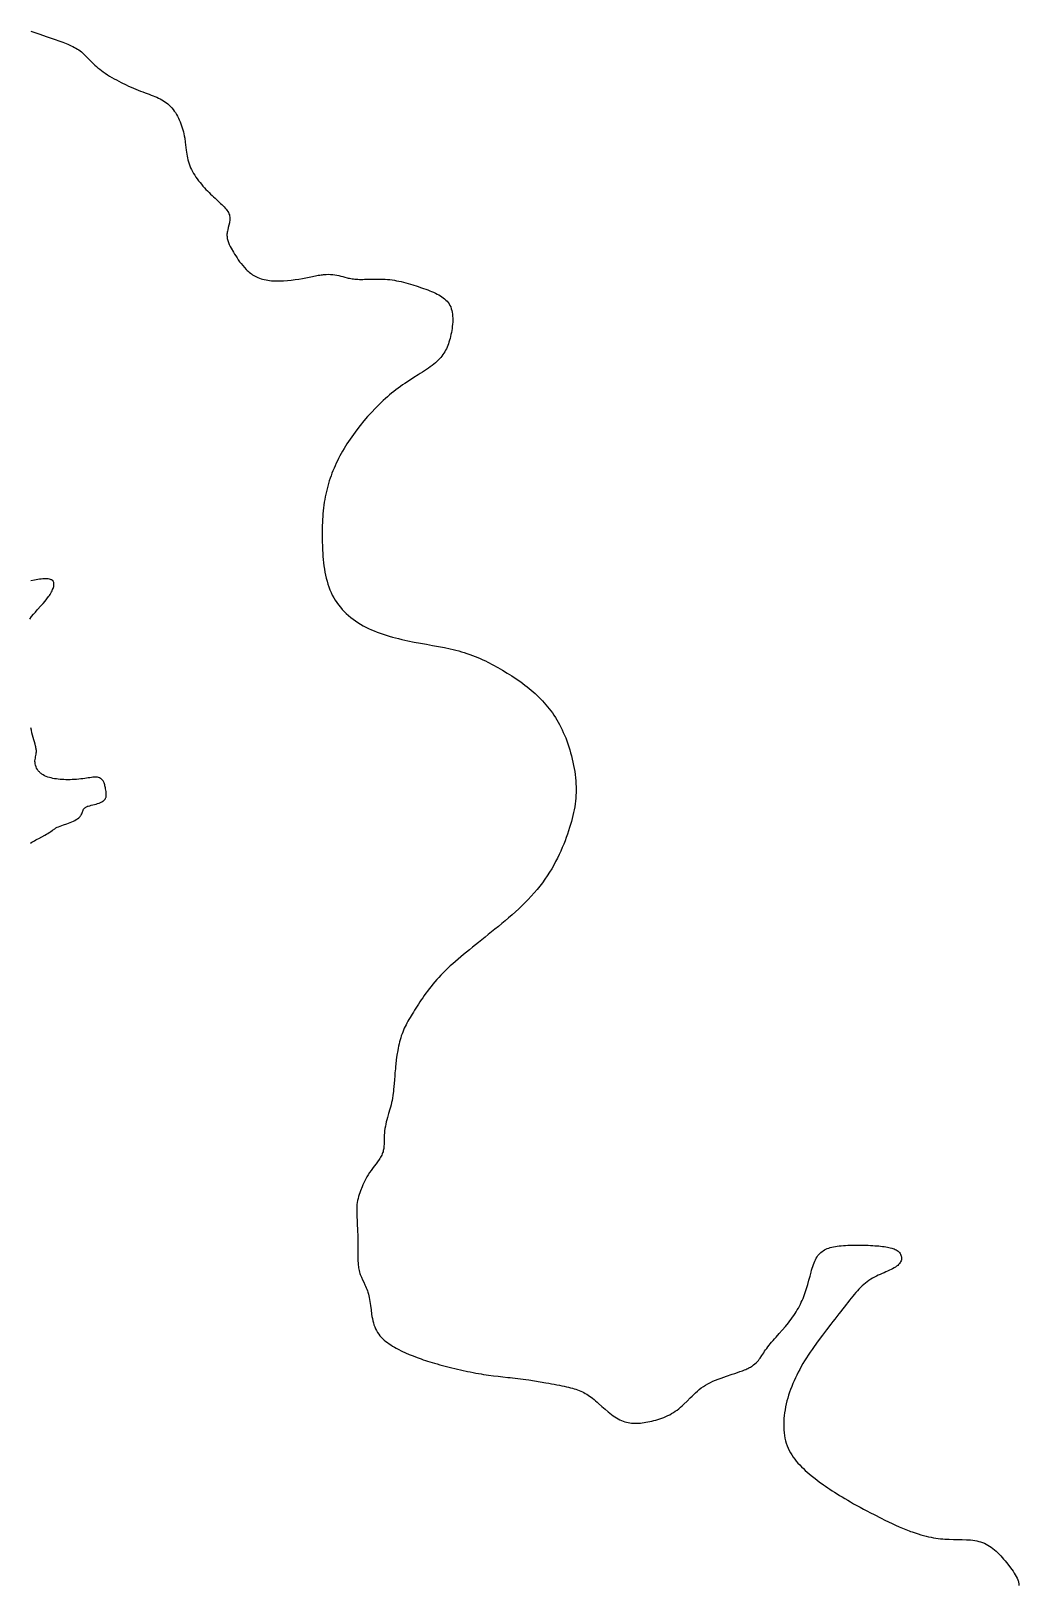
# Model space of a CAD drawing. Header units: millimetres. Extents: x -2150 to 3226, y -942 to 5220.
# Drawn here: x 1293 to 3226, y 2139 to 5178 of the extents above; entities that cross this region are included whole.
import ezdxf

# ---------------------------------------------------------------- set-up
doc = ezdxf.new("R2010")
doc.units = ezdxf.units.MM
doc.layers.add('184', color=7, linetype='Continuous')

msp = doc.modelspace()

# ---------------------------------------------------------------- linework, layer by layer
at = {"layer": '184', "elevation": 184}
for points in [[(1291.9, 5177.8), (1299.8, 5175), (1307.9, 5172.2), (1324.1, 5166.6), (1332, 5163.8), (1339.8, 5161.2), (1347.3, 5158.6), (1354.6, 5156), (1358.1, 5154.7), (1361.5, 5153.3), (1364.9, 5151.9), (1368.2, 5150.5), (1371.4, 5149.1), (1374.5, 5147.6), (1377.5, 5146), (1380.5, 5144.4), (1383.3, 5142.6), (1386, 5140.9), (1388.6, 5139), (1391.1, 5137), (1393.6, 5135), (1395.9, 5132.9), (1400.5, 5128.4), (1405.2, 5123.7), (1409.9, 5118.7), (1412.4, 5116.2), (1415, 5113.6), (1417.7, 5111), (1420.6, 5108.4), (1423.6, 5105.8), (1426.9, 5103.1), (1430.3, 5100.5), (1433.9, 5097.8), (1437.8, 5095.2), (1441.9, 5092.5), (1446.1, 5089.9), (1450.5, 5087.3), (1455, 5084.7), (1459.6, 5082.2), (1464.4, 5079.7), (1469.1, 5077.3), (1478.8, 5072.6), (1483.6, 5070.4), (1488.4, 5068.2), (1493.2, 5066.1), (1497.9, 5064.1), (1502.5, 5062.3), (1507, 5060.5), (1511.3, 5058.8), (1515.6, 5057.2), (1519.7, 5055.7), (1523.7, 5054.2), (1527.6, 5052.7), (1531.3, 5051.3), (1535, 5049.8), (1538.5, 5048.3), (1541.9, 5046.7), (1545.3, 5045.1), (1548.5, 5043.4), (1551.6, 5041.6), (1554.6, 5039.7), (1557.5, 5037.6), (1560.3, 5035.4), (1563, 5033), (1565.6, 5030.4), (1568.1, 5027.6), (1570.5, 5024.6), (1572.8, 5021.5), (1575, 5018.3), (1577.1, 5014.9), (1579, 5011.4), (1580.9, 5007.8), (1582.7, 5004.1), (1584.3, 5000.3), (1585.8, 4996.5), (1587.2, 4992.6), (1588.5, 4988.6), (1589.7, 4984.6), (1590.8, 4980.6), (1591.7, 4976.7), (1592.5, 4972.7), (1593.2, 4968.7), (1594.3, 4960.8), (1596.3, 4945.1), (1597.3, 4937.3), (1598, 4933.5), (1598.7, 4929.6), (1599.6, 4925.8), (1600.6, 4922), (1601.8, 4918.2), (1603.1, 4914.4), (1604.7, 4910.6), (1606.5, 4906.9), (1608.4, 4903.1), (1610.5, 4899.4), (1612.8, 4895.8), (1615.2, 4892.2), (1617.8, 4888.6), (1620.4, 4885), (1623.2, 4881.6), (1626, 4878.1), (1628.9, 4874.8), (1631.9, 4871.5), (1634.9, 4868.3), (1637.9, 4865.2), (1640.9, 4862.1), (1643.9, 4859.1), (1646.9, 4856.3), (1649.8, 4853.5), (1652.7, 4850.8), (1655.6, 4848.2), (1658.3, 4845.7), (1661, 4843.2), (1663.5, 4840.8), (1665.9, 4838.5), (1668.3, 4836.2), (1670.4, 4833.9), (1672.4, 4831.7), (1674.3, 4829.5), (1675.9, 4827.3), (1677.4, 4825.1), (1678.7, 4822.9), (1679.7, 4820.7), (1680.6, 4818.5), (1681.1, 4816.3), (1681.5, 4814), (1681.6, 4811.8), (1681.6, 4809.5), (1681.5, 4807.2), (1681.1, 4804.9), (1680.7, 4802.6), (1679.7, 4798.1), (1678.5, 4793.5), (1677.4, 4789.1), (1676.9, 4786.8), (1676.5, 4784.7), (1676.2, 4782.5), (1676, 4780.4), (1676, 4778.3), (1676.1, 4776.2), (1676.3, 4774.2), (1676.6, 4772.2), (1677, 4770.2), (1677.6, 4768.2), (1678.2, 4766.3), (1678.9, 4764.3), (1680.5, 4760.5), (1682.3, 4756.7), (1684.3, 4753), (1688.6, 4745.6), (1690.8, 4741.8), (1693.1, 4738.1), (1695.6, 4734.3), (1698.1, 4730.6), (1700.8, 4726.8), (1703.7, 4723), (1706.8, 4719.2), (1710.1, 4715.4), (1713.6, 4711.7), (1715.5, 4709.8), (1717.5, 4708), (1719.5, 4706.2), (1721.7, 4704.5), (1723.9, 4702.8), (1726.2, 4701.2), (1728.7, 4699.7), (1731.2, 4698.2), (1733.9, 4696.9), (1736.6, 4695.6), (1739.5, 4694.4), (1742.6, 4693.4), (1745.7, 4692.5), (1749, 4691.7), (1752.4, 4691), (1755.9, 4690.4), (1759.5, 4690), (1763.2, 4689.6), (1767, 4689.4), (1770.8, 4689.2), (1774.6, 4689.1), (1778.5, 4689.1), (1786.4, 4689.4), (1794.2, 4689.9), (1801.9, 4690.7), (1809.4, 4691.7), (1816.7, 4692.9), (1823.7, 4694.2), (1830.4, 4695.5), (1836.9, 4696.8), (1843.1, 4698.1), (1846.1, 4698.7), (1849, 4699.3), (1851.9, 4699.8), (1854.7, 4700.3), (1857.4, 4700.7), (1860, 4701.1), (1862.6, 4701.4), (1865.1, 4701.6), (1867.5, 4701.8), (1869.8, 4702), (1874.4, 4702.1), (1878.8, 4702), (1883, 4701.7), (1887.1, 4701.2), (1891, 4700.6), (1895, 4699.7), (1898.9, 4698.7), (1902.8, 4697.6), (1906.9, 4696.5), (1911.2, 4695.4), (1913.4, 4694.8), (1915.8, 4694.3), (1918.2, 4693.9), (1920.7, 4693.5), (1923.3, 4693.1), (1926.1, 4692.8), (1928.9, 4692.6), (1931.9, 4692.4), (1935.1, 4692.3), (1938.4, 4692.3), (1941.8, 4692.3), (1945.3, 4692.4), (1948.9, 4692.5), (1952.7, 4692.6), (1956.5, 4692.7), (1960.5, 4692.8), (1964.5, 4692.9), (1968.6, 4692.9), (1972.8, 4692.9), (1977, 4692.8), (1981.3, 4692.7), (1985.7, 4692.4), (1990.1, 4692.1), (1994.5, 4691.7), (1999, 4691.1), (2003.5, 4690.4), (2008, 4689.6), (2012.5, 4688.8), (2017, 4687.8), (2021.5, 4686.7), (2030.5, 4684.4), (2039.4, 4681.8), (2048.1, 4679), (2056.6, 4676), (2060.7, 4674.5), (2064.8, 4673), (2068.8, 4671.5), (2072.7, 4670), (2076.4, 4668.5), (2080.1, 4666.9), (2083.7, 4665.3), (2087.1, 4663.6), (2090.4, 4661.9), (2093.5, 4660.1), (2096.5, 4658.2), (2099.3, 4656.2), (2101.9, 4654), (2104.4, 4651.8), (2106.7, 4649.4), (2108.7, 4646.8), (2110.6, 4644.1), (2112.2, 4641.2), (2113.7, 4638.2), (2114.8, 4634.9), (2115.8, 4631.5), (2116.6, 4627.9), (2117.1, 4624.2), (2117.5, 4620.4), (2117.7, 4616.5), (2117.7, 4612.5), (2117.6, 4608.4), (2117.3, 4604.4), (2116.9, 4600.3), (2116.4, 4596.2), (2115.8, 4592.2), (2115.1, 4588.2), (2114.3, 4584.3), (2113.4, 4580.4), (2112.4, 4576.7), (2111.4, 4573.1), (2110.4, 4569.6), (2109.2, 4566.2), (2108, 4562.9), (2106.7, 4559.7), (2105.3, 4556.6), (2103.7, 4553.6), (2102.1, 4550.7), (2100.3, 4547.8), (2098.4, 4545), (2096.4, 4542.2), (2094.2, 4539.5), (2091.8, 4536.9), (2089.3, 4534.3), (2086.6, 4531.6), (2083.7, 4529.1), (2080.6, 4526.5), (2077.3, 4523.9), (2073.8, 4521.4), (2070.2, 4518.8), (2066.4, 4516.2), (2062.5, 4513.6), (2058.5, 4511), (2054.3, 4508.4), (2050.1, 4505.7), (2041.5, 4500.3), (2032.8, 4494.7), (2023.9, 4488.8), (2019.6, 4485.8), (2015.2, 4482.7), (2010.9, 4479.6), (2006.6, 4476.3), (2002.4, 4473), (1998.2, 4469.6), (1994.1, 4466.1), (1990, 4462.6), (1985.9, 4459), (1981.9, 4455.4), (1974, 4447.8), (1966.3, 4440.1), (1958.7, 4432.1), (1951.2, 4423.8), (1944, 4415.4), (1936.9, 4406.7), (1930, 4397.9), (1923.3, 4388.9), (1916.9, 4379.8), (1913.8, 4375.2), (1910.8, 4370.5), (1907.9, 4365.9), (1905, 4361.2), (1902.2, 4356.5), (1899.5, 4351.8), (1896.9, 4347), (1894.4, 4342.2), (1892, 4337.4), (1889.7, 4332.6), (1887.5, 4327.8), (1885.4, 4322.9), (1883.3, 4318.1), (1881.4, 4313.1), (1879.6, 4308.2), (1877.8, 4303.2), (1876.2, 4298.1), (1874.6, 4293.1), (1873.1, 4287.9), (1871.8, 4282.8), (1870.5, 4277.6), (1869.3, 4272.3), (1868.3, 4267), (1867.3, 4261.6), (1866.4, 4256.2), (1865.6, 4250.7), (1864.9, 4245.2), (1864.3, 4239.6), (1863.8, 4234), (1863.3, 4228.3), (1863, 4222.6), (1862.7, 4216.8), (1862.4, 4211), (1862.3, 4205.1), (1862.2, 4199.2), (1862.2, 4193.2), (1862.3, 4181.1), (1862.7, 4168.9), (1863, 4162.7), (1863.3, 4156.5), (1863.8, 4150.3), (1864.3, 4144.1), (1864.9, 4138), (1865.7, 4131.8), (1866.6, 4125.7), (1867.6, 4119.7), (1868.8, 4113.7), (1870.1, 4107.8), (1871.7, 4102), (1873.3, 4096.3), (1875.2, 4090.7), (1877.3, 4085.2), (1879.6, 4079.9), (1882.1, 4074.7), (1884.8, 4069.6), (1887.7, 4064.7), (1890.9, 4060), (1894.2, 4055.4), (1897.8, 4051), (1901.5, 4046.7), (1905.4, 4042.6), (1909.5, 4038.6), (1913.7, 4034.8), (1918.1, 4031.1), (1922.7, 4027.6), (1927.5, 4024.2), (1932.3, 4020.9), (1937.3, 4017.9), (1942.5, 4014.9), (1947.8, 4012.1), (1953.2, 4009.5), (1958.7, 4006.9), (1964.3, 4004.6), (1970, 4002.3), (1975.8, 4000.2), (1981.6, 3998.2), (1987.6, 3996.2), (1993.5, 3994.4), (1999.6, 3992.7), (2005.6, 3991.1), (2011.7, 3989.6), (2017.8, 3988.1), (2030.1, 3985.4), (2042.3, 3983), (2054.4, 3980.7), (2066.4, 3978.6), (2078.2, 3976.5), (2089.9, 3974.4), (2101.4, 3972.2), (2112.8, 3969.8), (2118.4, 3968.5), (2123.9, 3967.2), (2129.5, 3965.7), (2134.9, 3964.1), (2140.3, 3962.5), (2145.6, 3960.7), (2150.9, 3958.9), (2156.2, 3956.9), (2161.4, 3954.9), (2166.5, 3952.8), (2171.6, 3950.6), (2176.6, 3948.3), (2181.6, 3946), (2186.5, 3943.6), (2196.3, 3938.5), (2205.8, 3933.3), (2215.2, 3927.9), (2224.3, 3922.4), (2233.3, 3916.7), (2242.1, 3910.9), (2250.7, 3904.9), (2254.9, 3901.8), (2259, 3898.7), (2263.1, 3895.5), (2267.1, 3892.3), (2271.1, 3889), (2275, 3885.7), (2278.8, 3882.3), (2282.5, 3878.8), (2286.2, 3875.3), (2289.7, 3871.7), (2293.2, 3868), (2296.7, 3864.3), (2300, 3860.4), (2303.3, 3856.5), (2306.5, 3852.5), (2309.6, 3848.4), (2312.7, 3844.2), (2315.6, 3839.9), (2318.5, 3835.5), (2321.3, 3830.9), (2324, 3826.2), (2326.7, 3821.4), (2329.3, 3816.5), (2331.7, 3811.4), (2334.1, 3806.2), (2336.5, 3800.8), (2338.7, 3795.3), (2340.8, 3789.6), (2342.9, 3783.9), (2344.8, 3778.1), (2346.7, 3772.1), (2348.4, 3766.1), (2350, 3760.1), (2351.5, 3754), (2352.9, 3747.9), (2354.2, 3741.8), (2355.3, 3735.7), (2356.3, 3729.6), (2357.1, 3723.6), (2357.8, 3717.6), (2358.4, 3711.7), (2358.7, 3705.8), (2359, 3700), (2359, 3694.3), (2359, 3688.7), (2358.7, 3683.1), (2358.3, 3677.5), (2357.8, 3671.9), (2357.1, 3666.3), (2356.3, 3660.7), (2355.3, 3655.1), (2354.2, 3649.4), (2352.9, 3643.7), (2351.4, 3637.9), (2349.9, 3632), (2348.1, 3626.1), (2346.3, 3620), (2344.3, 3613.7), (2342.1, 3607.4), (2339.8, 3600.9), (2337.4, 3594.4), (2334.8, 3587.7), (2332, 3580.9), (2329, 3574.1), (2325.9, 3567.3), (2322.5, 3560.4), (2319, 3553.5), (2315.3, 3546.5), (2311.3, 3539.6), (2307.1, 3532.7), (2302.8, 3525.8), (2298.1, 3519), (2293.3, 3512.3), (2288.2, 3505.6), (2282.9, 3498.9), (2277.3, 3492.4), (2271.5, 3486), (2265.6, 3479.6), (2259.4, 3473.4), (2253.2, 3467.2), (2246.8, 3461.1), (2240.3, 3455.1), (2233.7, 3449.3), (2227.1, 3443.5), (2220.4, 3437.8), (2213.7, 3432.2), (2207, 3426.6), (2200.4, 3421.2), (2193.8, 3415.9), (2187.3, 3410.7), (2180.9, 3405.6), (2174.5, 3400.5), (2168.3, 3395.6), (2162.2, 3390.8), (2156.2, 3386), (2150.4, 3381.3), (2144.6, 3376.6), (2139, 3372), (2133.5, 3367.4), (2128.2, 3362.9), (2122.9, 3358.4), (2117.9, 3353.9), (2112.9, 3349.5), (2108.1, 3345), (2103.5, 3340.6), (2099, 3336.1), (2094.6, 3331.7), (2090.5, 3327.2), (2086.4, 3322.7), (2082.5, 3318.2), (2078.8, 3313.8), (2075.2, 3309.3), (2071.7, 3304.8), (2068.4, 3300.4), (2065.1, 3296), (2062, 3291.7), (2059, 3287.4), (2056.1, 3283.1), (2053.3, 3279), (2050.6, 3274.8), (2048, 3270.8), (2045.5, 3266.8), (2043.1, 3263), (2040.7, 3259.2), (2038.4, 3255.5), (2036.2, 3251.9), (2034.1, 3248.4), (2032.1, 3244.8), (2030.1, 3241.4), (2028.2, 3237.9), (2026.4, 3234.4), (2024.6, 3231), (2023, 3227.5), (2021.4, 3223.9), (2019.9, 3220.3), (2018.5, 3216.7), (2017.1, 3212.9), (2015.9, 3209.1), (2014.7, 3205.2), (2013.6, 3201.1), (2012.6, 3197), (2011.6, 3192.7), (2010.8, 3188.4), (2010, 3183.9), (2008.5, 3175), (2007.3, 3166), (2006.3, 3157.1), (2005.9, 3152.8), (2005.5, 3148.5), (2005.1, 3144.3), (2004.7, 3140.2), (2004.4, 3136.2), (2004.1, 3132.3), (2003.8, 3128.7), (2003.5, 3125.1), (2003.2, 3121.7), (2002.9, 3118.4), (2002.7, 3115.3), (2002.4, 3112.2), (2002.1, 3109.3), (2001.9, 3106.4), (2001.6, 3103.7), (2001.3, 3101), (2000.6, 3096), (1999.9, 3091.2), (1999.1, 3086.5), (1998.1, 3082.1), (1997.1, 3077.8), (1996, 3073.5), (1994.8, 3069.4), (1992.3, 3061.2), (1989.9, 3053), (1988.7, 3048.8), (1987.7, 3044.5), (1986.7, 3040.2), (1985.9, 3035.9), (1985.1, 3031.6), (1984.5, 3027.2), (1984, 3022.8), (1983.7, 3018.5), (1983.6, 3014.1), (1983.5, 3009.8), (1983.4, 3001.2), (1983.2, 2996.9), (1982.7, 2992.6), (1982.3, 2990.4), (1981.8, 2988.3), (1981.3, 2986.1), (1980.6, 2984), (1979.7, 2981.8), (1978.8, 2979.6), (1977.7, 2977.4), (1976.5, 2975.3), (1975.2, 2973.1), (1973.8, 2970.9), (1970.8, 2966.5), (1967.6, 2962.2), (1964.3, 2957.9), (1961, 2953.6), (1957.8, 2949.3), (1954.8, 2945.2), (1952.1, 2941.1), (1949.7, 2937), (1947.5, 2933), (1945.4, 2929), (1943.6, 2925.1), (1941.8, 2921.3), (1940.2, 2917.4), (1937.2, 2909.8), (1935.9, 2906), (1934.6, 2902.2), (1933.4, 2898.4), (1932.4, 2894.6), (1931.5, 2890.8), (1930.8, 2887), (1930.3, 2883.1), (1930, 2879.1), (1929.8, 2875.1), (1929.8, 2871), (1929.8, 2866.7), (1930, 2862.3), (1930.2, 2857.6), (1930.5, 2852.7), (1930.8, 2847.4), (1931, 2841.9), (1931.3, 2836.1), (1931.5, 2830.1), (1931.7, 2823.8), (1931.8, 2817.5), (1932, 2804.6), (1932, 2798.2), (1932, 2791.8), (1932, 2785.5), (1932.1, 2779.4), (1932.2, 2773.4), (1932.6, 2767.5), (1932.8, 2764.6), (1933.1, 2761.8), (1933.5, 2759), (1934, 2756.3), (1934.6, 2753.6), (1935.2, 2750.9), (1936, 2748.3), (1936.9, 2745.8), (1937.8, 2743.3), (1938.9, 2740.8), (1941.1, 2735.9), (1943.5, 2730.9), (1946, 2725.7), (1947.3, 2723), (1948.5, 2720.2), (1949.6, 2717.3), (1950.7, 2714.3), (1951.8, 2711.2), (1952.7, 2707.9), (1953.6, 2704.5), (1954.4, 2700.9), (1955, 2697.1), (1955.6, 2693.2), (1956.2, 2689.2), (1956.7, 2685.1), (1957.8, 2676.7), (1959, 2668.2), (1959.7, 2663.9), (1960.4, 2659.7), (1961.4, 2655.5), (1962.4, 2651.4), (1963.6, 2647.4), (1965, 2643.5), (1966.6, 2639.8), (1968.4, 2636.2), (1970.5, 2632.8), (1972.8, 2629.5), (1975.2, 2626.4), (1977.8, 2623.4), (1980.6, 2620.6), (1983.6, 2617.9), (1986.7, 2615.3), (1989.9, 2612.8), (1993.2, 2610.5), (1996.6, 2608.2), (2000.1, 2606.1), (2003.6, 2604), (2007.2, 2602), (2010.9, 2600.1), (2018.1, 2596.4), (2025.4, 2593), (2032.7, 2589.8), (2040.2, 2586.7), (2047.8, 2583.7), (2051.8, 2582.3), (2055.8, 2580.8), (2059.9, 2579.4), (2064.1, 2578), (2068.5, 2576.6), (2072.9, 2575.2), (2077.5, 2573.9), (2082.3, 2572.5), (2087.2, 2571.1), (2092.2, 2569.7), (2097.4, 2568.3), (2102.6, 2566.9), (2113.4, 2564.1), (2124.5, 2561.4), (2135.6, 2558.9), (2146.6, 2556.5), (2152.1, 2555.4), (2157.5, 2554.3), (2162.8, 2553.3), (2168, 2552.4), (2173.1, 2551.5), (2178.1, 2550.7), (2183, 2550), (2187.8, 2549.3), (2197.2, 2548.1), (2206.5, 2547), (2215.8, 2546), (2225.2, 2544.9), (2229.9, 2544.4), (2234.8, 2543.9), (2239.8, 2543.3), (2244.8, 2542.7), (2250, 2542), (2255.4, 2541.3), (2260.8, 2540.6), (2266.3, 2539.8), (2277.6, 2538.1), (2288.9, 2536.3), (2300.1, 2534.4), (2305.6, 2533.5), (2311, 2532.5), (2316.3, 2531.5), (2321.4, 2530.5), (2326.4, 2529.5), (2331.2, 2528.5), (2335.8, 2527.6), (2340.1, 2526.6), (2344.2, 2525.6), (2348.1, 2524.6), (2351.9, 2523.6), (2355.4, 2522.6), (2358.8, 2521.5), (2362.1, 2520.4), (2365.2, 2519.2), (2368.3, 2518), (2371.3, 2516.6), (2374.2, 2515.2), (2377, 2513.6), (2379.8, 2512), (2382.7, 2510.2), (2385.5, 2508.2), (2388.3, 2506.2), (2391.2, 2503.9), (2394.2, 2501.6), (2397.1, 2499.1), (2400.1, 2496.4), (2403.2, 2493.7), (2409.4, 2488.2), (2415.7, 2482.6), (2422.1, 2477.2), (2425.4, 2474.6), (2428.6, 2472.1), (2431.8, 2469.7), (2435.1, 2467.5), (2438.3, 2465.4), (2441.5, 2463.6), (2444.8, 2461.9), (2448, 2460.4), (2451.3, 2459.2), (2454.5, 2458.1), (2457.8, 2457.2), (2461.1, 2456.5), (2464.4, 2455.9), (2467.7, 2455.5), (2471, 2455.3), (2474.4, 2455.2), (2477.9, 2455.2), (2481.3, 2455.3), (2484.9, 2455.6), (2488.4, 2456), (2492.1, 2456.5), (2495.8, 2457), (2499.5, 2457.7), (2503.3, 2458.4), (2507.2, 2459.3), (2511.1, 2460.2), (2515, 2461.3), (2518.9, 2462.5), (2522.8, 2463.7), (2526.8, 2465.1), (2530.7, 2466.6), (2534.6, 2468.3), (2538.4, 2470), (2542.2, 2471.9), (2545.9, 2474), (2549.6, 2476.2), (2553.2, 2478.5), (2556.7, 2481), (2560.1, 2483.6), (2563.4, 2486.4), (2566.7, 2489.3), (2569.9, 2492.3), (2576.2, 2498.6), (2582.6, 2505.1), (2585.9, 2508.3), (2589.3, 2511.6), (2592.8, 2514.8), (2596.4, 2517.9), (2600.2, 2521.1), (2604.1, 2524.1), (2608.2, 2527), (2612.5, 2529.8), (2617.1, 2532.4), (2621.9, 2534.9), (2626.9, 2537.3), (2632.1, 2539.5), (2637.4, 2541.6), (2642.8, 2543.6), (2653.6, 2547.4), (2664.4, 2551), (2669.7, 2552.7), (2674.8, 2554.4), (2679.7, 2556.1), (2684.4, 2557.8), (2688.9, 2559.6), (2691, 2560.5), (2693.1, 2561.3), (2695.1, 2562.3), (2696.9, 2563.2), (2698.7, 2564.1), (2700.5, 2565.1), (2702.1, 2566), (2703.6, 2567), (2706.5, 2569.1), (2709.1, 2571.2), (2711.5, 2573.3), (2713.7, 2575.5), (2715.7, 2577.8), (2717.6, 2580.2), (2719.4, 2582.6), (2722.8, 2587.7), (2724.5, 2590.3), (2726.2, 2593), (2728, 2595.8), (2729.9, 2598.6), (2732, 2601.5), (2734.2, 2604.5), (2736.6, 2607.6), (2739.1, 2610.7), (2741.7, 2613.9), (2744.5, 2617.1), (2747.4, 2620.4), (2750.3, 2623.7), (2756.3, 2630.5), (2762.5, 2637.4), (2768.5, 2644.5), (2774.4, 2651.6), (2777.2, 2655.2), (2780, 2658.8), (2782.6, 2662.4), (2785.1, 2666), (2787.5, 2669.6), (2789.8, 2673.2), (2791.9, 2676.9), (2794, 2680.5), (2796, 2684.2), (2797.9, 2687.9), (2799.7, 2691.7), (2801.5, 2695.4), (2803.1, 2699.2), (2804.7, 2703), (2806.2, 2706.9), (2807.6, 2710.8), (2808.9, 2714.7), (2810.2, 2718.7), (2812.5, 2726.7), (2814.7, 2734.8), (2816.8, 2742.9), (2818.9, 2750.7), (2820, 2754.5), (2821.1, 2758.2), (2822.3, 2761.8), (2823.5, 2765.3), (2824.7, 2768.7), (2826.1, 2771.9), (2827.5, 2774.9), (2829, 2777.8), (2830.6, 2780.5), (2832.3, 2782.9), (2834.2, 2785.2), (2836.2, 2787.3), (2838.2, 2789.2), (2840.5, 2791), (2842.8, 2792.6), (2845.3, 2794), (2847.9, 2795.4), (2850.6, 2796.6), (2853.5, 2797.6), (2856.5, 2798.6), (2859.7, 2799.4), (2863, 2800.2), (2866.5, 2800.8), (2870.2, 2801.4), (2874, 2801.9), (2877.9, 2802.3), (2882, 2802.7), (2886.2, 2803), (2890.5, 2803.2), (2894.9, 2803.4), (2903.9, 2803.6), (2913, 2803.6), (2922, 2803.4), (2930.8, 2803.1), (2935.2, 2802.9), (2939.4, 2802.6), (2943.5, 2802.4), (2947.4, 2802.1), (2951.2, 2801.8), (2954.9, 2801.5), (2958.4, 2801.1), (2961.8, 2800.7), (2965.1, 2800.2), (2968.2, 2799.7), (2971.1, 2799.1), (2973.9, 2798.4), (2976.6, 2797.7), (2979, 2796.9), (2981.4, 2796), (2983.5, 2795.1), (2985.5, 2794), (2987.4, 2792.9), (2989.1, 2791.6), (2990.6, 2790.3), (2991.9, 2788.8), (2993.1, 2787.2), (2994, 2785.6), (2994.8, 2783.9), (2995.4, 2782.2), (2995.7, 2780.4), (2995.9, 2778.5), (2995.8, 2776.7), (2995.5, 2774.8), (2994.9, 2772.9), (2994.1, 2771), (2993.1, 2769.2), (2991.8, 2767.3), (2990.2, 2765.5), (2988.4, 2763.8), (2986.3, 2762.1), (2983.9, 2760.5), (2981.2, 2758.9), (2978.4, 2757.3), (2975.3, 2755.8), (2972.1, 2754.3), (2968.7, 2752.8), (2965.2, 2751.2), (2961.6, 2749.6), (2957.9, 2748), (2954.2, 2746.3), (2950.4, 2744.6), (2946.6, 2742.7), (2942.9, 2740.8), (2939.2, 2738.8), (2935.5, 2736.6), (2932, 2734.3), (2928.6, 2731.9), (2925.2, 2729.3), (2922, 2726.6), (2918.8, 2723.7), (2915.6, 2720.7), (2912.5, 2717.5), (2909.5, 2714.2), (2906.4, 2710.8), (2903.4, 2707.2), (2900.3, 2703.5), (2897.1, 2699.6), (2894, 2695.6), (2890.7, 2691.5), (2887.4, 2687.2), (2884, 2682.8), (2880.5, 2678.3), (2876.9, 2673.7), (2873.1, 2668.9), (2869.3, 2664), (2865.4, 2659), (2861.4, 2653.9), (2857.3, 2648.7), (2849.1, 2638.1), (2840.9, 2627.3), (2832.7, 2616.3), (2824.7, 2605.1), (2820.8, 2599.5), (2817, 2594), (2813.4, 2588.4), (2809.8, 2582.8), (2806.3, 2577.2), (2803, 2571.7), (2799.8, 2566.1), (2796.7, 2560.5), (2793.8, 2555), (2790.9, 2549.4), (2788.3, 2543.8), (2785.7, 2538.2), (2783.3, 2532.7), (2781, 2527), (2778.8, 2521.4), (2776.8, 2515.8), (2775, 2510.1), (2773.3, 2504.4), (2771.7, 2498.7), (2770.3, 2493), (2769.1, 2487.2), (2768, 2481.5), (2767.1, 2475.7), (2766.4, 2470), (2765.8, 2464.3), (2765.5, 2458.6), (2765.3, 2453), (2765.4, 2447.5), (2765.6, 2442), (2766.1, 2436.6), (2766.8, 2431.3), (2767.7, 2426.1), (2768.9, 2421), (2770.3, 2416), (2772, 2411.2), (2773.9, 2406.5), (2776, 2401.9), (2778.4, 2397.5), (2781, 2393.2), (2783.8, 2389.1), (2786.8, 2385), (2789.9, 2381.1), (2793.2, 2377.3), (2796.6, 2373.6), (2800.1, 2370), (2803.8, 2366.4), (2807.5, 2363), (2811.3, 2359.6), (2815.2, 2356.3), (2819.1, 2353.1), (2827, 2346.9), (2834.9, 2340.8), (2843.1, 2334.9), (2847.2, 2331.9), (2851.5, 2329), (2855.8, 2326), (2860.3, 2323.1), (2864.9, 2320.1), (2869.7, 2317.1), (2874.6, 2314), (2879.7, 2310.9), (2885, 2307.8), (2890.5, 2304.5), (2896.2, 2301.2), (2902.2, 2297.8), (2908.4, 2294.4), (2914.8, 2290.8), (2921.4, 2287.2), (2928.2, 2283.6), (2935.1, 2280), (2942.1, 2276.4), (2956.2, 2269.2), (2963.3, 2265.7), (2970.3, 2262.3), (2977.3, 2259), (2984.3, 2255.9), (2991.1, 2252.8), (2997.7, 2250), (3004.2, 2247.3), (3010.5, 2244.8), (3013.6, 2243.7), (3016.6, 2242.6), (3022.5, 2240.5), (3028.1, 2238.7), (3033.6, 2237), (3038.9, 2235.5), (3044, 2234.2), (3048.9, 2233.1), (3053.8, 2232.1), (3058.5, 2231.2), (3063.1, 2230.5), (3067.6, 2229.9), (3072, 2229.4), (3076.4, 2229), (3080.7, 2228.7), (3089.3, 2228.3), (3097.8, 2228), (3106.3, 2227.9), (3114.7, 2227.7), (3123, 2227.4), (3127.1, 2227.1), (3131.1, 2226.8), (3135.1, 2226.3), (3139.1, 2225.7), (3143, 2225), (3146.8, 2224.1), (3150.6, 2223), (3154.2, 2221.8), (3157.9, 2220.3), (3161.4, 2218.6), (3164.8, 2216.8), (3168.2, 2214.7), (3171.5, 2212.5), (3174.8, 2210.1), (3177.9, 2207.5), (3181, 2204.8), (3184.1, 2202), (3187.1, 2199), (3190, 2195.9), (3192.8, 2192.8), (3195.7, 2189.6), (3198.4, 2186.3), (3203.8, 2179.5), (3209.1, 2172.6), (3211.6, 2169.1), (3214, 2165.6), (3216.3, 2162.2), (3218.4, 2158.7), (3220.3, 2155.3), (3222, 2152), (3223.4, 2148.7), (3224, 2147.1), (3224.5, 2145.6), (3224.9, 2144), (3225.2, 2142.5), (3225.4, 2140.9), (3225.6, 2139.5), (3225.6, 2138)], [(1290.2, 4027.9), (1293.7, 4032.6), (1297.2, 4037.2), (1301, 4041.6), (1304.8, 4045.9), (1312.5, 4054.4), (1316.3, 4058.6), (1320, 4062.9), (1323.5, 4067.2), (1326.8, 4071.7), (1328.4, 4073.9), (1329.9, 4076.2), (1331.2, 4078.5), (1332.5, 4080.9), (1333.7, 4083.1), (1334.7, 4085.4), (1335.6, 4087.6), (1336.4, 4089.8), (1336.9, 4091.8), (1337.3, 4093.8), (1337.5, 4095.7), (1337.5, 4097.5), (1337.2, 4099.1), (1336.8, 4100.6), (1336, 4101.9), (1335.6, 4102.6), (1335.1, 4103.1), (1334.5, 4103.6), (1333.8, 4104.1), (1333.1, 4104.5), (1332.3, 4104.9), (1330.5, 4105.5), (1328.5, 4106), (1326.3, 4106.3), (1323.9, 4106.5), (1321.3, 4106.5), (1318.5, 4106.4), (1315.6, 4106.3), (1312.5, 4106), (1309.3, 4105.6), (1306, 4105.2), (1302.7, 4104.7), (1299.2, 4104.1), (1292.2, 4102.8)], [(1291.8, 3589.8), (1294.2, 3591.3), (1296.6, 3592.8), (1299.2, 3594.3), (1301.9, 3595.9), (1304.8, 3597.4), (1307.8, 3599), (1313.9, 3602.2), (1319.9, 3605.5), (1322.8, 3607.1), (1325.5, 3608.7), (1328, 3610.3), (1330.4, 3611.9), (1334.8, 3615), (1339.1, 3617.9), (1341.4, 3619.3), (1343.9, 3620.6), (1346.6, 3621.8), (1349.5, 3623), (1352.6, 3624.1), (1355.8, 3625.2), (1362.5, 3627.4), (1365.9, 3628.5), (1369.2, 3629.8), (1372.4, 3631.1), (1375.5, 3632.5), (1378.4, 3634), (1381.2, 3635.7), (1383.7, 3637.3), (1385.9, 3639.1), (1387.9, 3640.9), (1388.8, 3641.9), (1389.6, 3642.8), (1390.3, 3643.8), (1391, 3644.7), (1392, 3646.7), (1392.8, 3648.7), (1393.5, 3650.6), (1394.1, 3652.5), (1394.7, 3654.3), (1395.5, 3656), (1396, 3656.8), (1396.6, 3657.5), (1397.3, 3658.3), (1398, 3658.9), (1398.9, 3659.6), (1399.8, 3660.1), (1400.9, 3660.7), (1402.1, 3661.2), (1403.3, 3661.7), (1404.6, 3662.1), (1407.4, 3662.9), (1410.4, 3663.7), (1416.7, 3665.2), (1419.8, 3666), (1422.8, 3666.9), (1425.7, 3667.9), (1428.4, 3669), (1430.9, 3670.2), (1433.1, 3671.6), (1434.2, 3672.3), (1435.1, 3673.1), (1436, 3673.9), (1436.8, 3674.8), (1437.5, 3675.7), (1438.1, 3676.7), (1438.6, 3677.7), (1439, 3678.7), (1439.4, 3679.8), (1439.6, 3681), (1439.9, 3683.3), (1439.9, 3685.8), (1439.8, 3688.3), (1439.4, 3690.8), (1439, 3693.2), (1438.5, 3695.6), (1438.1, 3697.9), (1437.7, 3700), (1437.2, 3702), (1436.8, 3703.9), (1436.3, 3705.6), (1435.8, 3707.3), (1435.2, 3708.8), (1434.4, 3710.3), (1433.5, 3711.7), (1432.4, 3713), (1431.2, 3714.3), (1429.9, 3715.4), (1428.3, 3716.4), (1426.7, 3717.3), (1424.8, 3717.9), (1422.9, 3718.4), (1420.7, 3718.7), (1418.5, 3718.8), (1416, 3718.7), (1413.4, 3718.5), (1410.7, 3718.1), (1407.7, 3717.6), (1404.6, 3717.1), (1401.3, 3716.6), (1397.7, 3716), (1393.9, 3715.5), (1390, 3715.1), (1385.9, 3714.7), (1381.7, 3714.3), (1373.3, 3713.8), (1369, 3713.7), (1364.9, 3713.6), (1360.9, 3713.7), (1357, 3713.8), (1353.2, 3714), (1349.5, 3714.3), (1345.9, 3714.6), (1342.3, 3715.1), (1338.8, 3715.7), (1335.4, 3716.4), (1332, 3717.1), (1328.7, 3718), (1325.4, 3719), (1322.2, 3720.2), (1319.2, 3721.5), (1316.3, 3723), (1313.6, 3724.7), (1312.3, 3725.6), (1311.1, 3726.6), (1310, 3727.7), (1308.9, 3728.8), (1307.8, 3729.9), (1306.8, 3731.1), (1305.1, 3733.7), (1303.6, 3736.3), (1302.4, 3739.1), (1301.4, 3741.9), (1300.8, 3744.8), (1300.4, 3747.6), (1300.3, 3749), (1300.3, 3750.3), (1300.5, 3753), (1301, 3755.6), (1301.5, 3758.3), (1302, 3760.9), (1302.5, 3763.7), (1302.9, 3766.5), (1303, 3768), (1303, 3769.5), (1303, 3771.1), (1302.8, 3772.7), (1302.6, 3774.3), (1302.3, 3776.1), (1301.9, 3777.9), (1301.4, 3779.7), (1300.4, 3783.5), (1299.2, 3787.5), (1297.9, 3791.7), (1296.6, 3796.1), (1295.3, 3800.7), (1294.2, 3805.4), (1293.3, 3810.3), (1292.5, 3815.3)]]:
    msp.add_lwpolyline(points, dxfattribs=at)

doc.saveas('drawing.dxf')
